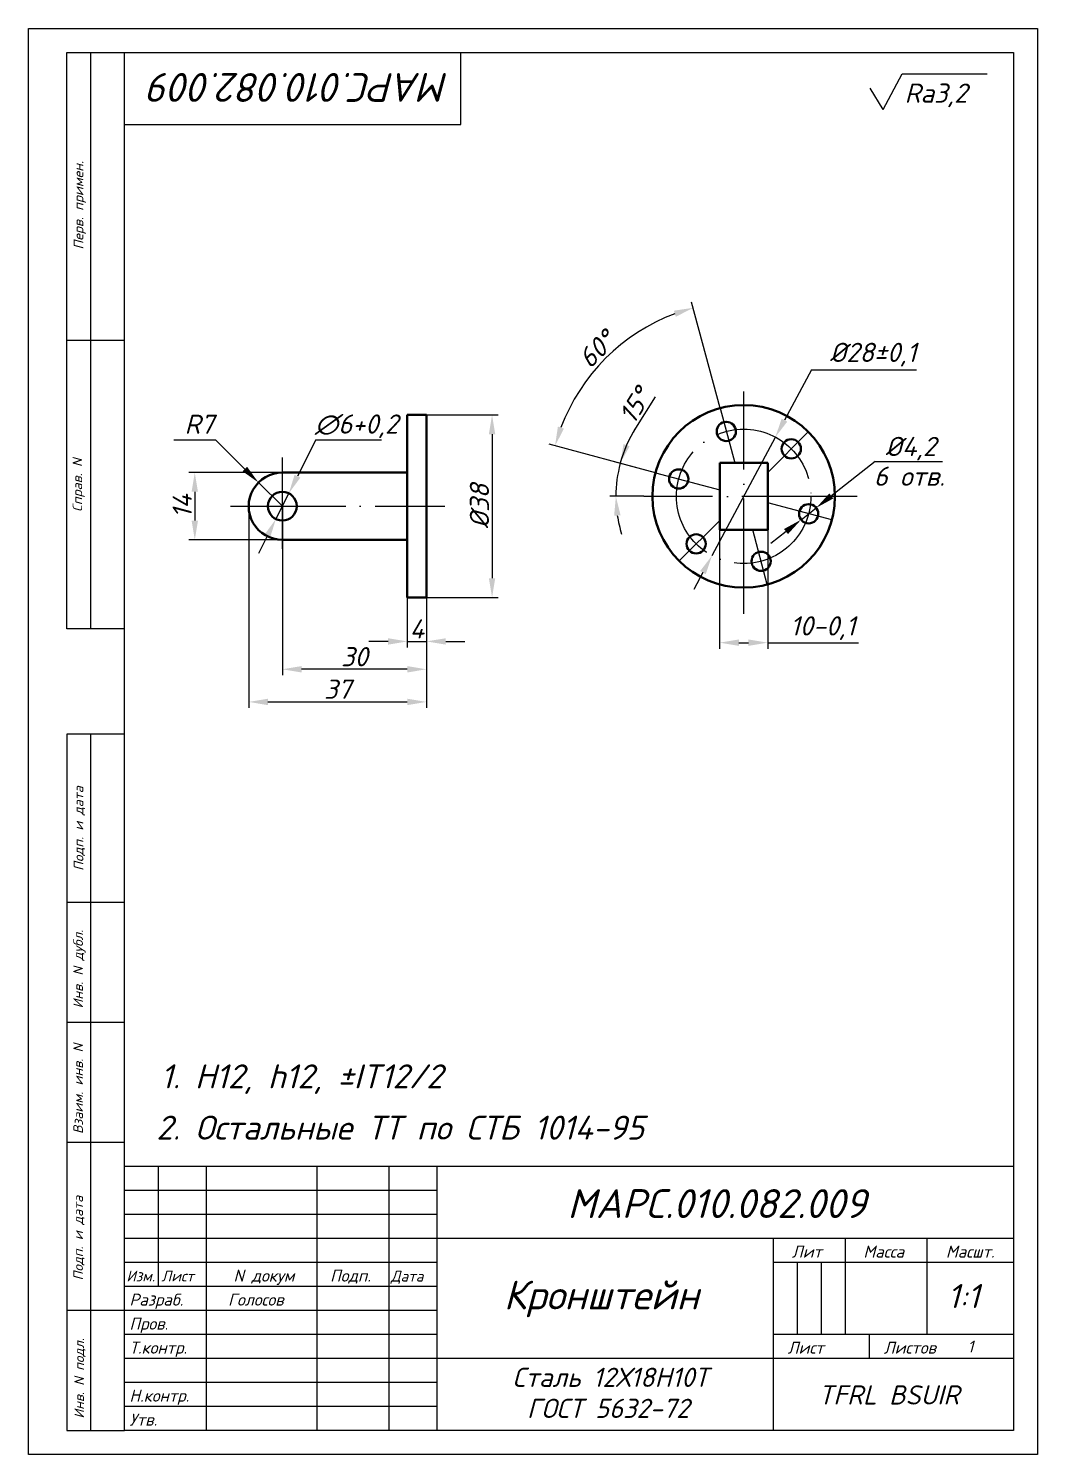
# Model space of a CAD drawing. Header units: millimetres. Extents: x -5427 to 3670, y -5891 to 948.
# Drawn here: x 1637.8 to 1847.8, y -2998.4 to -2701.4 of the extents above; entities that cross this region are included whole.
import ezdxf
from ezdxf.enums import TextEntityAlignment as Align

# ---------------------------------------------------------------- set-up
doc = ezdxf.new("R2010")
doc.units = ezdxf.units.MM
doc.header["$MEASUREMENT"] = 0
doc.linetypes.add('ACAD_ISO04W100', pattern=[30, 24, -3, 0, -3])
doc.layers.add('оси', color=1, linetype='ACAD_ISO04W100')
doc.layers.add('Толстые', color=7, linetype='Continuous', lineweight=50)
doc.layers.add('Тонкие', color=140, linetype='Continuous', lineweight=25)
doc.styles.get("Standard").update_dxf_attribs({"font": 'isocpeui.ttf'})
doc.styles.add('Для рамки', font='simplex.shx', dxfattribs={"oblique": 15, "height": 4})
doc.dimstyles.new('ISO-25', dxfattribs={"dimtxt": 4, "dimasz": 4, "dimexe": 1.25, "dimexo": 0, "dimtad": 1, "dimtxsty": 'Standard', "dimcen": 2.5, "dimadec": 0, "dimazin": 0, "dimtfac": 1, "dimtmove": 0, "dimatfit": 3, "dimfxl": 1, "dimarcsym": 0})

# ---------------------------------------------------------------- blocks, each defined once
blk = doc.blocks.new('*D350')
at = {"layer": 'Defpoints', "color": 0, "transparency": 16777216}
for p in [(1720.6, -2781.9), (1720.6, -2819.9), (1734.25, -2819.9)]:
    blk.add_point(p, dxfattribs=at)
at = {"layer": 'Тонкие', "color": 0, "lineweight": -2, "transparency": 16777216}
for p, q in [((1720.6, -2781.9), (1735.5, -2781.9)), ((1734.25, -2785.9), (1734.25, -2815.9)), ((1720.6, -2819.9), (1735.5, -2819.9))]:
    blk.add_line(p, q, dxfattribs=at)
at = {"layer": 'Тонкие', "color": 0, "transparency": 16777216}
for points in [[(1733.58, -2785.9), (1734.91, -2785.9), (1734.25, -2781.9)], [(1733.58, -2815.9), (1734.91, -2815.9), (1734.25, -2819.9)]]:
    blk.add_solid(points, dxfattribs=at)
at = {"layer": 'Тонкие', "color": 0, "transparency": 16777216, "insert": (1731.62, -2800.9), "char_height": 4, "attachment_point": 5, "rotation": 90}
blk.add_mtext('%%c38', dxfattribs=at)
blk = doc.blocks.new('*D351')
at = {"layer": 'Defpoints', "color": 0, "transparency": 16777216}
for p in [(1716.6, -2819.9), (1720.6, -2819.9), (1720.6, -2829.06)]:
    blk.add_point(p, dxfattribs=at)
at = {"layer": 'Тонкие', "color": 0, "lineweight": -2, "transparency": 16777216}
for p, q in [((1716.6, -2819.9), (1716.6, -2830.31)), ((1720.6, -2819.9), (1720.6, -2830.31)), ((1712.6, -2829.06), (1708.6, -2829.06)), ((1716.6, -2829.06), (1720.6, -2829.06)), ((1724.6, -2829.06), (1728.6, -2829.06))]:
    blk.add_line(p, q, dxfattribs=at)
at = {"layer": 'Тонкие', "color": 0, "transparency": 16777216}
for points in [[(1712.6, -2828.4), (1712.6, -2829.73), (1716.6, -2829.06)], [(1724.6, -2828.4), (1724.6, -2829.73), (1720.6, -2829.06)]]:
    blk.add_solid(points, dxfattribs=at)
at = {"layer": 'Тонкие', "color": 0, "transparency": 16777216, "insert": (1718.6, -2826.44), "char_height": 4, "attachment_point": 5}
blk.add_mtext('4', dxfattribs=at)
blk = doc.blocks.new('*D352')
at = {"layer": 'Defpoints', "color": 0, "transparency": 16777216}
for p in [(1690.6, -2800.9), (1720.6, -2819.9), (1690.6, -2834.86)]:
    blk.add_point(p, dxfattribs=at)
at = {"layer": 'Тонкие', "color": 0, "lineweight": -2, "transparency": 16777216}
for p, q in [((1690.6, -2800.9), (1690.6, -2836.11)), ((1720.6, -2819.9), (1720.6, -2836.11)), ((1716.6, -2834.86), (1694.6, -2834.86))]:
    blk.add_line(p, q, dxfattribs=at)
at = {"layer": 'Тонкие', "color": 0, "transparency": 16777216}
for points in [[(1694.6, -2834.2), (1694.6, -2835.53), (1690.6, -2834.86)], [(1716.6, -2834.2), (1716.6, -2835.53), (1720.6, -2834.86)]]:
    blk.add_solid(points, dxfattribs=at)
at = {"layer": 'Тонкие', "color": 0, "transparency": 16777216, "insert": (1705.6, -2832.24), "char_height": 4, "attachment_point": 5}
blk.add_mtext('30', dxfattribs=at)
blk = doc.blocks.new('*D353')
at = {"layer": 'Defpoints', "color": 0, "transparency": 16777216}
for p in [(1683.6, -2800.9), (1720.6, -2819.9), (1720.6, -2841.66)]:
    blk.add_point(p, dxfattribs=at)
at = {"layer": 'Тонкие', "color": 0, "lineweight": -2, "transparency": 16777216}
for p, q in [((1683.6, -2800.9), (1683.6, -2842.91)), ((1720.6, -2819.9), (1720.6, -2842.91)), ((1687.6, -2841.66), (1716.6, -2841.66))]:
    blk.add_line(p, q, dxfattribs=at)
at = {"layer": 'Тонкие', "color": 0, "transparency": 16777216}
for points in [[(1687.6, -2840.99), (1687.6, -2842.33), (1683.6, -2841.66)], [(1716.6, -2840.99), (1716.6, -2842.33), (1720.6, -2841.66)]]:
    blk.add_solid(points, dxfattribs=at)
at = {"layer": 'Тонкие', "color": 0, "transparency": 16777216, "insert": (1702.1, -2839.01), "char_height": 4, "attachment_point": 5}
blk.add_mtext('37', dxfattribs=at)
blk = doc.blocks.new('*D354')
at = {"layer": 'Defpoints', "color": 0, "transparency": 16777216}
for p in [(1763.31, -2765.54), (1781.71, -2780.49), (1768.27, -2793.93), (1784.75, -2791.84), (1781.62, -2797.51)]:
    blk.add_point(p, dxfattribs=at)
at = {"layer": 'Тонкие', "color": 0, "lineweight": -2, "transparency": 16777216}
for p, q in [((1781.71, -2780.49), (1775.78, -2758.37)), ((1768.27, -2793.93), (1746.15, -2788))]:
    blk.add_line(p, q, dxfattribs=at)
blk.add_arc((1786.62, -2798.84), 40.65, 110.6397, 159.3603, dxfattribs=at)
at = {"layer": 'Тонкие', "color": 0, "transparency": 16777216}
for points in [[(1772.09, -2760.17), (1772.5, -2761.44), (1776.1, -2759.58)], [(1749.21, -2784.72), (1747.95, -2784.31), (1747.36, -2788.32)]]:
    blk.add_solid(points, dxfattribs=at)
at = {"layer": 'Тонкие', "color": 0, "transparency": 16777216, "insert": (1756.02, -2768.24), "char_height": 4, "attachment_point": 5, "rotation": 45}
blk.add_mtext('60°', dxfattribs=at)
blk = doc.blocks.new('*D355')
at = {"layer": 'Defpoints', "color": 0, "transparency": 16777216}
for p in [(1690.6, -2793.9), (1672.37, -2807.9), (1690.6, -2807.9)]:
    blk.add_point(p, dxfattribs=at)
at = {"layer": 'Тонкие', "color": 0, "lineweight": -2, "transparency": 16777216}
for p, q in [((1690.6, -2793.9), (1671.12, -2793.9)), ((1672.37, -2797.9), (1672.37, -2803.9)), ((1690.6, -2807.9), (1671.12, -2807.9))]:
    blk.add_line(p, q, dxfattribs=at)
at = {"layer": 'Тонкие', "color": 0, "transparency": 16777216}
for points in [[(1671.71, -2797.9), (1673.04, -2797.9), (1672.37, -2793.9)], [(1671.71, -2803.9), (1673.04, -2803.9), (1672.37, -2807.9)]]:
    blk.add_solid(points, dxfattribs=at)
at = {"layer": 'Тонкие', "color": 0, "transparency": 16777216, "insert": (1669.75, -2800.9), "char_height": 4, "attachment_point": 5, "rotation": 90}
blk.add_mtext('14', dxfattribs=at)
blk = doc.blocks.new('*D356')
at = {"layer": 'Defpoints', "color": 0, "transparency": 16777216}
for p in [(1781.62, -2805.84), (1791.62, -2805.84), (1791.62, -2829.32)]:
    blk.add_point(p, dxfattribs=at)
at = {"layer": 'Тонкие', "color": 0, "lineweight": -2, "transparency": 16777216}
for p, q in [((1781.62, -2805.84), (1781.62, -2830.57)), ((1791.62, -2805.84), (1791.62, -2830.57)), ((1785.62, -2829.32), (1787.62, -2829.32)), ((1791.62, -2829.32), (1810.54, -2829.32))]:
    blk.add_line(p, q, dxfattribs=at)
at = {"layer": 'Тонкие', "color": 0, "transparency": 16777216}
for points in [[(1785.62, -2828.65), (1785.62, -2829.98), (1781.62, -2829.32)], [(1787.62, -2828.65), (1787.62, -2829.98), (1791.62, -2829.32)]]:
    blk.add_solid(points, dxfattribs=at)
at = {"layer": 'Тонкие', "color": 0, "transparency": 16777216, "insert": (1803.08, -2826.29), "char_height": 4, "attachment_point": 5}
blk.add_mtext('10-0,1', dxfattribs=at)
blk = doc.blocks.new('*D404')
at = {"layer": 'Defpoints', "color": 0, "transparency": 16777216}
for p in [(1768.27, -2793.93), (1760.12, -2796.53), (1781.62, -2797.51), (1765.86, -2798.84), (1810.26, -2798.84)]:
    blk.add_point(p, dxfattribs=at)
at = {"layer": 'Тонкие', "color": 0, "lineweight": -2, "transparency": 16777216}
for p, q in [((1764.14, -2784.63), (1768.27, -2778.1)), ((1768.27, -2793.93), (1759.72, -2791.64)), ((1765.86, -2798.84), (1758.77, -2798.84))]:
    blk.add_line(p, q, dxfattribs=at)
for start, end in [(147.7042, 165), (147.7535, 156.3767), (165, 180), (188.6233, 197.2465)]:
    blk.add_arc((1786.62, -2798.84), 26.6, start, end, dxfattribs=at)
at = {"layer": 'Тонкие', "color": 0, "transparency": 16777216}
for points in [[(1762.88, -2788.41), (1761.62, -2787.96), (1760.93, -2791.96)], [(1759.66, -2802.88), (1760.99, -2802.78), (1760.02, -2798.84)]]:
    blk.add_solid(points, dxfattribs=at)
at = {"layer": 'Тонкие', "color": 0, "transparency": 16777216, "insert": (1763.98, -2779.96), "char_height": 4, "attachment_point": 5, "rotation": 57.7042}
blk.add_mtext('15°', dxfattribs=at)

msp = doc.modelspace()

# ---------------------------------------------------------------- linework, layer by layer
for p, q in [((1637.769, -2998.404), (1637.769, -2701.404)), ((1637.769, -2701.404), (1847.769, -2701.404)), ((1847.769, -2701.404), (1847.769, -2998.404)), ((1645.769, -2826.404), (1645.769, -2706.404)), ((1645.769, -2706.404), (1657.769, -2706.404)), ((1650.769, -2826.404), (1650.769, -2706.404)), ((1657.769, -2993.404), (1657.769, -2706.404)), ((1657.769, -2706.404), (1842.769, -2706.404)), ((1727.769, -2721.404), (1727.769, -2706.404)), ((1842.769, -2706.404), (1842.769, -2993.404)), ((1657.769, -2721.404), (1727.769, -2721.404)), ((1657.769, -2766.404), (1645.769, -2766.404)), ((1657.769, -2826.404), (1645.769, -2826.404)), ((1645.769, -2848.404), (1645.769, -2993.404)), ((1657.769, -2848.404), (1645.769, -2848.404)), ((1650.769, -2993.404), (1650.769, -2848.404)), ((1657.769, -2883.404), (1645.769, -2883.404)), ((1657.769, -2908.404), (1645.769, -2908.404)), ((1657.769, -2933.404), (1645.769, -2933.404)), ((1842.769, -2938.404), (1657.769, -2938.404)), ((1664.769, -2938.404), (1664.769, -2963.404)), ((1664.769, -2938.404), (1664.769, -2963.404)), ((1674.769, -2938.404), (1674.769, -2993.404)), ((1674.769, -2938.404), (1674.769, -2993.404)), ((1697.769, -2938.404), (1697.769, -2993.404)), ((1697.769, -2938.404), (1697.769, -2993.404)), ((1712.769, -2938.404), (1712.769, -2993.404)), ((1712.769, -2938.404), (1712.769, -2993.404)), ((1722.769, -2938.404), (1722.769, -2993.404)), ((1722.769, -2938.404), (1722.769, -2993.404)), ((1842.769, -2953.404), (1722.769, -2953.404)), ((1792.769, -2953.404), (1792.769, -2993.404)), ((1792.769, -2953.404), (1792.769, -2993.404)), ((1807.769, -2953.404), (1807.769, -2973.404)), ((1807.769, -2953.404), (1807.769, -2973.404)), ((1824.769, -2953.404), (1824.769, -2973.404)), ((1824.769, -2953.404), (1824.769, -2973.404)), ((1722.769, -2958.404), (1657.769, -2958.404)), ((1842.769, -2958.404), (1792.769, -2958.404)), ((1722.769, -2963.404), (1657.769, -2963.404)), ((1722.769, -2963.404), (1657.769, -2963.404)), ((1657.769, -2968.404), (1645.769, -2968.404)), ((1842.769, -2973.404), (1792.769, -2973.404)), ((1842.769, -2973.404), (1792.769, -2973.404)), ((1812.769, -2973.404), (1812.769, -2978.404)), ((1812.769, -2973.404), (1812.769, -2978.404)), ((1842.769, -2978.404), (1722.769, -2978.404)), ((1842.769, -2978.404), (1722.769, -2978.404)), ((1645.769, -2993.404), (1657.769, -2993.404)), ((1842.769, -2993.404), (1657.769, -2993.404)), ((1847.769, -2998.404), (1637.769, -2998.404))]:
    msp.add_line(p, q)
at = {"layer": 'оси'}
for p, q in [((1786.624, -2823.319), (1786.624, -2776.998)), ((1781.707, -2780.492), (1784.749, -2791.845)), ((1800.059, -2785.41), (1791.624, -2793.845)), ((1690.596, -2809.745), (1690.596, -2790.768)), ((1768.272, -2793.927), (1781.624, -2797.505)), ((1810.255, -2798.845), (1765.863, -2798.845)), ((1804.977, -2803.763), (1791.624, -2800.185)), ((1679.791, -2800.899), (1724.445, -2800.899)), ((1773.189, -2812.28), (1781.624, -2803.845)), ((1791.542, -2817.198), (1788.5, -2805.845))]:
    msp.add_line(p, q, dxfattribs=at)
msp.add_circle((1786.624, -2798.845), 14, dxfattribs=at)
at = {"layer": 'Толстые'}
for p, q in [((1720.596, -2781.899), (1716.596, -2781.899)), ((1716.596, -2819.899), (1716.596, -2781.899)), ((1720.596, -2819.899), (1720.596, -2781.899)), ((1690.596, -2793.899), (1716.596, -2793.899)), ((1781.624, -2791.845), (1781.624, -2805.845)), ((1781.624, -2791.845), (1791.624, -2791.845)), ((1791.624, -2791.845), (1791.624, -2805.845)), ((1781.624, -2805.845), (1791.624, -2805.845)), ((1690.596, -2807.899), (1716.596, -2807.899)), ((1720.596, -2819.899), (1716.596, -2819.899))]:
    msp.add_line(p, q, dxfattribs=at)
for centre, radius in [((1786.624, -2798.845), 19), ((1783.001, -2785.322), 2), ((1796.524, -2788.945), 2), ((1773.101, -2795.221), 2), ((1690.596, -2800.899), 3), ((1800.147, -2802.468), 2), ((1776.725, -2808.744), 2), ((1790.248, -2812.368), 2)]:
    msp.add_circle(centre, radius, dxfattribs=at)
msp.add_arc((1690.596, -2800.899), 7, 89.95683, 270, dxfattribs=at)
at = {"layer": 'Тонкие'}
for p, q in [((1815.658, -2718.287), (1819.622, -2710.862)), ((1819.622, -2710.862), (1837.288, -2710.867)), ((1815.658, -2718.287), (1812.932, -2713.832)), ((1800.71, -2772.471), (1795.104, -2782.968)), ((1800.71, -2772.471), (1822.565, -2772.471)), ((1668.033, -2787.107), (1676.693, -2787.107)), ((1676.693, -2787.107), (1682.786, -2793.152)), ((1697.537, -2787.1), (1693.742, -2794.645)), ((1697.537, -2787.1), (1711.263, -2787.1)), ((1780.029, -2811.194), (1793.22, -2786.496)), ((1813.98, -2791.6), (1804.865, -2798.762)), ((1813.98, -2791.6), (1827.999, -2791.6)), ((1690.596, -2800.899), (1685.626, -2795.969)), ((1689.248, -2803.579), (1691.944, -2798.219)), ((1798.575, -2803.704), (1801.72, -2801.233)), ((1795.429, -2806.175), (1792.284, -2808.647)), ((1687.45, -2807.152), (1685.652, -2810.725)), ((1778.144, -2814.722), (1776.26, -2818.251)), ((1722.769, -2943.404), (1657.769, -2943.404)), ((1722.769, -2948.404), (1657.769, -2948.404)), ((1722.769, -2953.404), (1657.769, -2953.404)), ((1797.769, -2958.404), (1797.769, -2973.404)), ((1797.769, -2958.404), (1797.769, -2973.404)), ((1802.769, -2958.404), (1802.769, -2973.404)), ((1802.769, -2958.404), (1802.769, -2973.404)), ((1722.769, -2968.404), (1657.769, -2968.404)), ((1722.769, -2968.404), (1657.769, -2968.404)), ((1722.769, -2973.404), (1657.769, -2973.404)), ((1722.769, -2973.404), (1657.769, -2973.404)), ((1722.769, -2978.404), (1657.769, -2978.404)), ((1722.769, -2978.404), (1657.769, -2978.404)), ((1722.769, -2983.404), (1657.769, -2983.404)), ((1722.769, -2983.404), (1657.769, -2983.404)), ((1722.769, -2988.404), (1657.769, -2988.404)), ((1722.769, -2988.404), (1657.769, -2988.404))]:
    msp.add_line(p, q, dxfattribs=at)
for points in [[(1794.516, -2782.654), (1795.692, -2783.282), (1793.22, -2786.496)], [(1683.256, -2792.678), (1682.317, -2793.625), (1685.626, -2795.969)], [(1693.146, -2794.346), (1694.337, -2794.945), (1691.944, -2798.219)], [(1804.453, -2798.237), (1805.277, -2799.286), (1801.72, -2801.233)], [(1686.855, -2806.852), (1688.046, -2807.451), (1689.248, -2803.579)], [(1795.018, -2805.651), (1795.841, -2806.7), (1798.575, -2803.704)], [(1777.556, -2814.408), (1778.733, -2815.036), (1780.029, -2811.194)]]:
    msp.add_solid(points, dxfattribs=at)

# ---------------------------------------------------------------- texts
msp.add_text('МАРС.010.082.009', height=6, rotation=180, dxfattribs=at).set_placement((1725.392, -2710.672))
for s, height, p in [('Ra3,2', 4, (1820.119, -2716.861)), ('6 отв.', 4, (1813.707, -2796.653)), ('1. H12, h12, %%pIT12/2', 5, (1665.274, -2922.145)), ('2. Остальные ТТ по СТБ 1014-95', 5, (1664.375, -2932.825)), ('МАРС.010.082.009', 6, (1749.933, -2949.146)), ('Изм.', 2.25, (1658.137, -2962.359)), ('Лист', 2.25, (1665.424, -2962.359)), ('Дата', 2.25, (1713.173, -2962.39)), ('Кронштейн', 6, (1736.677, -2968.186)), ('1:1', 5, (1829.056, -2967.901)), ('Разраб.', 2.5, (1658.769, -2967.404)), ('Голосов', 2.5, (1679.301, -2967.404)), ('Пров.', 2.5, (1658.769, -2972.404)), ('Т.контр.', 2.5, (1658.769, -2977.404)), ('Лист', 2.5, (1795.769, -2977.404)), ('Листов', 2.5, (1815.769, -2977.404)), ('1', 2.5, (1833.207, -2977.17)), ('Сталь 12Х18Н10Т', 4, (1738.506, -2984.33)), ('TFRL BSUIR', 4, (1802.117, -2987.999)), ('Н.контр.', 2.5, (1658.769, -2987.404)), ('ГОСТ 5632-72', 4, (1741.507, -2990.794)), ('Утв.', 2.5, (1658.769, -2992.404))]:
    msp.add_text(s, height=height, dxfattribs=at).set_placement(p)
at = {"layer": 'Тонкие', "linetype": 'Continuous', "style": 'Для рамки', "oblique": 15}
for s, p in [('Перв. примен.', (1649.174, -2747.432)), ('Справ. N', (1648.93, -2802.066)), ('Подп. и дата', (1649.19, -2876.845)), ('Инв. N дубл.', (1649.092, -2905.485)), ('Взаим. инв. N', (1649.092, -2931.647)), ('Подп. и дата', (1649.092, -2962.147)), ('Инв. N подл.', (1649.317, -2990.918))]:
    msp.add_text(s, height=2, rotation=90, dxfattribs=at).set_placement(p)
at = {"layer": 'Тонкие'}
for s, p in [('Лит', (1799.769, -2957.404)), ('Масса', (1815.769, -2957.404)), ('Масшт.', (1833.769, -2957.404)), ('N докум', (1686.769, -2962.404)), ('Подп.', (1704.769, -2962.404))]:
    msp.add_text(s, height=2.5, dxfattribs=at).set_placement(p, align=Align.CENTER)
at = {"layer": 'Тонкие', "char_height": 4, "attachment_point": 5}
for s, insert in [('%%c28%%p0,1', (1813.55, -2769.323)), ('R7', (1673.295, -2783.83)), ('∅6+0,2', (1706.028, -2784.247)), ('%%c4,2', (1821.387, -2788.917))]:
    msp.add_mtext(s, dxfattribs=dict(at, insert=insert))

# ---------------------------------------------------------------- dimensions: what is measured, and where the dimension line sits
at = {"layer": 'Тонкие'}
for base, line1, line2, picture, middle in [((1763.306, -2765.543), ((1781.707, -2780.492), (1784.749, -2791.845)), ((1768.272, -2793.927), (1781.624, -2797.505)), '*D354', (1756.022, -2768.242)), ((1760.123, -2796.526), ((1768.272, -2793.927), (1781.624, -2797.505)), ((1810.255, -2798.845), (1765.863, -2798.845)), '*D404', (1763.983, -2779.962))]:
    dim = msp.add_angular_dim_2l(base=base, line1=line1, line2=line2, dimstyle='ISO-25', dxfattribs=at)
    dim.commit()
    dim.dimension.update_dxf_attribs({"geometry": picture, "text_midpoint": middle})
dim = msp.add_linear_dim(base=(1734.248, -2819.899), p1=(1720.596, -2781.899), p2=(1720.596, -2819.899), angle=90, text='%%c38', dimstyle='ISO-25', dxfattribs=at)
dim.commit()
dim.dimension.update_dxf_attribs({"geometry": '*D350', "text_midpoint": (1731.623, -2800.899)})
dim = msp.add_linear_dim(base=(1672.373, -2807.899), p1=(1690.601, -2793.899), p2=(1690.601, -2807.899), angle=90, dimstyle='ISO-25', dxfattribs=at)
dim.commit()
dim.dimension.update_dxf_attribs({"geometry": '*D355', "text_midpoint": (1669.748, -2800.899)})
for base, p1, p2, picture, middle in [((1720.596, -2841.659), (1683.596, -2800.899), (1720.596, -2819.899), '*D353', (1702.096, -2839.009)), ((1690.596, -2834.862), (1720.596, -2819.899), (1690.596, -2800.899), '*D352', (1705.596, -2832.237)), ((1720.596, -2829.063), (1716.596, -2819.899), (1720.596, -2819.899), '*D351', (1718.596, -2826.438))]:
    dim = msp.add_linear_dim(base=base, p1=p1, p2=p2, dimstyle='ISO-25', dxfattribs=at)
    dim.commit()
    dim.dimension.update_dxf_attribs({"geometry": picture, "text_midpoint": middle})
dim = msp.add_linear_dim(base=(1791.624, -2829.317), p1=(1781.624, -2805.845), p2=(1791.624, -2805.845), text='10-0,1', dimstyle='ISO-25', dxfattribs=at)
dim.commit()
dim.dimension.update_dxf_attribs({"geometry": '*D356', "text_midpoint": (1803.084, -2826.292)})

doc.saveas('drawing.dxf')
